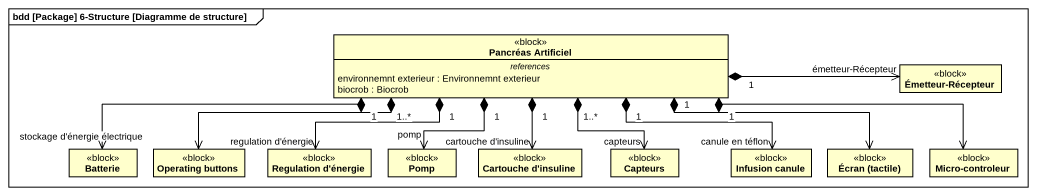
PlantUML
@startuml
mainframe bdd [Package] 6-Structure [Diagramme de structure]
hide circle
hide empty members
class "Pancréas Artificiel" as Pancréas_Artificiel <<block>> {
  -- references --
  environnemnt exterieur : Environnemnt exterieur
  biocrob : Biocrob
}
class "Émetteur-Récepteur" as Émetteur_Récepteur <<block>>
class Batterie <<block>>
class "Operating buttons" as Operating_buttons <<block>>
class "Regulation d'énergie" as Regulation_d_énergie <<block>>
class Pomp <<block>>
class "Cartouche d'insuline" as Cartouche_d_insuline <<block>>
class Capteurs <<block>>
class "Infusion canule" as Infusion_canule <<block>>
class "Écran (tactile)" as Écran_tactile <<block>>
class "Micro-controleur" as Micro_controleur <<block>>
Pancréas_Artificiel "1" *-left-> "stockage d'énergie électrique" Batterie
Pancréas_Artificiel "1..*" *-left-> Operating_buttons
Émetteur_Récepteur "émetteur-Récepteur" <-left-* "1" Pancréas_Artificiel
Regulation_d_énergie "regulation d'énergie" <-right-* "1" Pancréas_Artificiel
Pomp "pomp" <-up-* "1" Pancréas_Artificiel
Cartouche_d_insuline "cartouche d'insuline" <-up-* "1" Pancréas_Artificiel
Capteurs "capteurs" <-up-* "1..*" Pancréas_Artificiel
Infusion_canule "canule en téflon" <-left-* "1" Pancréas_Artificiel
Écran_tactile <-left-* "1" Pancréas_Artificiel
Micro_controleur <-left-* "1" Pancréas_Artificiel
@enduml
